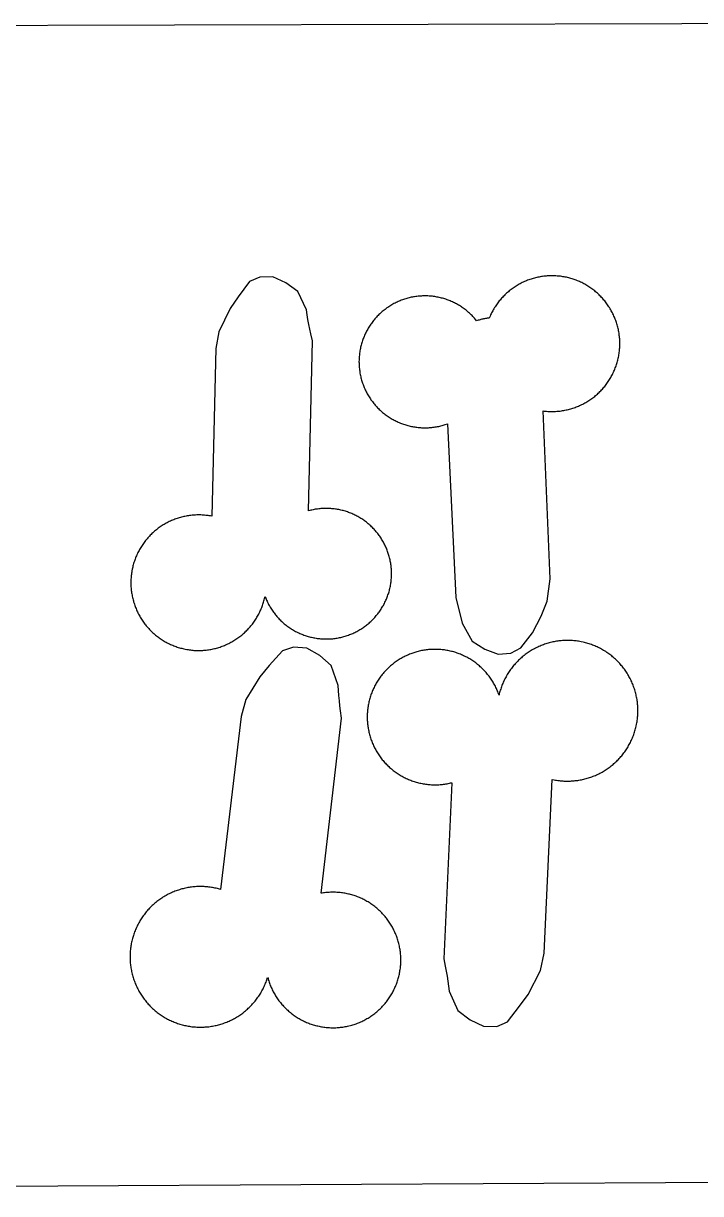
# Model space of a CAD drawing. Extents: x -246 to 246, y -104 to 199.
# Drawn here: x -138.82 to -125.99, y 133.38 to 155.55 of the extents above; entities that cross this region are included whole.
import ezdxf

# ---------------------------------------------------------------- set-up
doc = ezdxf.new("R2010")
doc.units = 0
doc.layers.add('Add_Red', color=1, linetype='Continuous')
doc.layers.add('Outline_Red', color=1, linetype='Continuous')

msp = doc.modelspace()

# ---------------------------------------------------------------- linework, layer by layer
at = {"layer": 'Add_Red'}
for points in [[(-135.469, 143.67), (-135.447, 143.671), (-135.424, 143.672), (-135.402, 143.674), (-135.379, 143.676), (-135.357, 143.678), (-135.335, 143.681), (-135.313, 143.684), (-135.291, 143.687), (-135.268, 143.691), (-135.246, 143.695), (-135.225, 143.7), (-135.203, 143.705), (-135.181, 143.71), (-135.159, 143.716), (-135.138, 143.722), (-135.116, 143.729), (-135.095, 143.736), (-135.074, 143.743), (-135.053, 143.751), (-135.032, 143.759), (-135.011, 143.767), (-134.99, 143.776), (-134.97, 143.785), (-134.949, 143.794), (-134.929, 143.804), (-134.909, 143.814), (-134.89, 143.825), (-134.87, 143.836), (-134.85, 143.847), (-134.831, 143.858), (-134.812, 143.87), (-134.793, 143.882), (-134.775, 143.895), (-134.756, 143.908), (-134.738, 143.921), (-134.72, 143.934), (-134.703, 143.948), (-134.685, 143.962), (-134.668, 143.976), (-134.651, 143.991), (-134.634, 144.006), (-134.618, 144.021), (-134.602, 144.037), (-134.586, 144.053), (-134.57, 144.069), (-134.555, 144.085), (-134.54, 144.102), (-134.525, 144.119), (-134.511, 144.136), (-134.497, 144.153), (-134.483, 144.171), (-134.469, 144.189), (-134.456, 144.207), (-134.443, 144.225), (-134.431, 144.244), (-134.419, 144.263), (-134.407, 144.282), (-134.395, 144.301), (-134.384, 144.32), (-134.373, 144.34), (-134.362, 144.36), (-134.352, 144.38), (-134.342, 144.4), (-134.333, 144.42), (-134.324, 144.44), (-134.315, 144.461), (-134.306, 144.482), (-134.298, 144.503), (-134.291, 144.524), (-134.283, 144.545), (-134.276, 144.566), (-134.27, 144.588), (-134.264, 144.609), (-134.258, 144.631), (-134.252, 144.653), (-134.247, 144.674), (-134.243, 144.696), (-134.229, 144.662), (-134.221, 144.642), (-134.212, 144.622), (-134.203, 144.602), (-134.194, 144.583), (-134.184, 144.563), (-134.174, 144.544), (-134.164, 144.525), (-134.153, 144.507), (-134.143, 144.488), (-134.131, 144.47), (-134.12, 144.451), (-134.108, 144.433), (-134.096, 144.416), (-134.083, 144.398), (-134.07, 144.381), (-134.057, 144.363), (-134.044, 144.347), (-134.03, 144.33), (-134.016, 144.313), (-134.001, 144.297), (-133.987, 144.281), (-133.972, 144.266), (-133.957, 144.25), (-133.942, 144.235), (-133.926, 144.22), (-133.91, 144.206), (-133.894, 144.191), (-133.877, 144.177), (-133.861, 144.164), (-133.844, 144.15), (-133.827, 144.137), (-133.809, 144.124), (-133.792, 144.112), (-133.774, 144.099), (-133.756, 144.088), (-133.738, 144.076), (-133.719, 144.065), (-133.701, 144.054), (-133.682, 144.043), (-133.663, 144.033), (-133.644, 144.023), (-133.624, 144.013), (-133.605, 144.004), (-133.585, 143.995), (-133.566, 143.986), (-133.546, 143.978), (-133.525, 143.97), (-133.505, 143.963), (-133.485, 143.955), (-133.464, 143.949), (-133.444, 143.942), (-133.423, 143.936), (-133.402, 143.93), (-133.381, 143.925), (-133.36, 143.92), (-133.339, 143.915), (-133.318, 143.911), (-133.297, 143.907), (-133.276, 143.903), (-133.254, 143.9), (-133.233, 143.897), (-133.211, 143.895), (-133.19, 143.893), (-133.168, 143.891), (-133.147, 143.89), (-133.125, 143.889), (-133.104, 143.888), (-133.082, 143.888), (-133.045, 143.889), (-133.023, 143.889), (-133.002, 143.891), (-132.98, 143.892), (-132.959, 143.894), (-132.937, 143.897), (-132.916, 143.899), (-132.894, 143.902), (-132.873, 143.906), (-132.852, 143.91), (-132.831, 143.914), (-132.809, 143.918), (-132.788, 143.923), (-132.768, 143.929), (-132.747, 143.934), (-132.726, 143.94), (-132.705, 143.947), (-132.685, 143.954), (-132.659, 143.963), (-132.639, 143.97), (-132.619, 143.978), (-132.599, 143.986), (-132.579, 143.995), (-132.559, 144.004), (-132.54, 144.013), (-132.521, 144.023), (-132.501, 144.033), (-132.482, 144.043), (-132.464, 144.054), (-132.445, 144.065), (-132.427, 144.076), (-132.408, 144.088), (-132.39, 144.099), (-132.373, 144.112), (-132.355, 144.124), (-132.338, 144.137), (-132.321, 144.15), (-132.304, 144.164), (-132.287, 144.177), (-132.271, 144.191), (-132.254, 144.206), (-132.238, 144.22), (-132.223, 144.235), (-132.207, 144.25), (-132.192, 144.266), (-132.177, 144.281), (-132.163, 144.297), (-132.149, 144.313), (-132.135, 144.33), (-132.121, 144.347), (-132.107, 144.363), (-132.094, 144.381), (-132.081, 144.398), (-132.069, 144.416), (-132.057, 144.433), (-132.045, 144.451), (-132.033, 144.47), (-132.022, 144.488), (-132.011, 144.507), (-132, 144.525), (-131.99, 144.544), (-131.98, 144.563), (-131.97, 144.583), (-131.961, 144.602), (-131.952, 144.622), (-131.943, 144.642), (-131.935, 144.662), (-131.927, 144.682), (-131.92, 144.702), (-131.913, 144.722), (-131.906, 144.743), (-131.899, 144.763), (-131.893, 144.784), (-131.887, 144.805), (-131.882, 144.826), (-131.877, 144.847), (-131.872, 144.868), (-131.868, 144.889), (-131.864, 144.91), (-131.86, 144.932), (-131.857, 144.953), (-131.854, 144.974), (-131.852, 144.996), (-131.85, 145.017), (-131.848, 145.039), (-131.847, 145.06), (-131.846, 145.082), (-131.845, 145.103), (-131.845, 145.125), (-131.845, 145.151), (-131.846, 145.172), (-131.847, 145.194), (-131.848, 145.216), (-131.85, 145.237), (-131.852, 145.259), (-131.855, 145.28), (-131.858, 145.301), (-131.861, 145.323), (-131.865, 145.344), (-131.869, 145.365), (-131.873, 145.386), (-131.878, 145.407), (-131.883, 145.428), (-131.888, 145.449), (-131.894, 145.47), (-131.9, 145.491), (-131.913, 145.528), (-131.92, 145.548), (-131.927, 145.568), (-131.935, 145.588), (-131.943, 145.608), (-131.952, 145.628), (-131.961, 145.648), (-131.97, 145.667), (-131.98, 145.687), (-131.99, 145.706), (-132, 145.725), (-132.011, 145.744), (-132.022, 145.762), (-132.033, 145.781), (-132.045, 145.799), (-132.057, 145.817), (-132.069, 145.835), (-132.081, 145.852), (-132.094, 145.869), (-132.107, 145.887), (-132.121, 145.904), (-132.135, 145.92), (-132.149, 145.937), (-132.163, 145.953), (-132.177, 145.969), (-132.192, 145.984), (-132.207, 146), (-132.223, 146.015), (-132.238, 146.03), (-132.254, 146.044), (-132.271, 146.059), (-132.287, 146.073), (-132.304, 146.086), (-132.321, 146.1), (-132.338, 146.113), (-132.355, 146.126), (-132.373, 146.138), (-132.39, 146.151), (-132.408, 146.162), (-132.427, 146.174), (-132.445, 146.185), (-132.464, 146.196), (-132.482, 146.207), (-132.501, 146.217), (-132.521, 146.227), (-132.54, 146.237), (-132.559, 146.246), (-132.579, 146.255), (-132.599, 146.264), (-132.619, 146.272), (-132.639, 146.28), (-132.659, 146.287), (-132.679, 146.295), (-132.7, 146.302), (-132.72, 146.308), (-132.741, 146.314), (-132.762, 146.32), (-132.783, 146.325), (-132.804, 146.33), (-132.825, 146.335), (-132.846, 146.339), (-132.867, 146.343), (-132.889, 146.347), (-132.91, 146.35), (-132.931, 146.353), (-132.953, 146.355), (-132.974, 146.357), (-132.996, 146.359), (-133.017, 146.36), (-133.039, 146.361), (-133.061, 146.362), (-133.082, 146.362), (-133.118, 146.362), (-133.14, 146.361), (-133.161, 146.36), (-133.183, 146.358), (-133.204, 146.356), (-133.226, 146.354), (-133.247, 146.351), (-133.268, 146.348), (-133.29, 146.345), (-133.311, 146.341), (-133.332, 146.337), (-133.353, 146.332), (-133.374, 146.327), (-133.395, 146.322), (-133.416, 146.316), (-133.343, 149.535), (-133.376, 149.67), (-133.396, 149.76), (-133.414, 149.85), (-133.43, 149.941), (-133.445, 150.032), (-133.459, 150.123), (-133.621, 150.473), (-133.849, 150.638), (-134.095, 150.75), (-134.339, 150.747), (-134.534, 150.66), (-134.749, 150.37), (-134.903, 150.15), (-135.115, 149.71), (-135.173, 149.392), (-135.249, 146.214), (-135.278, 146.219), (-135.3, 146.223), (-135.322, 146.226), (-135.344, 146.229), (-135.366, 146.231), (-135.389, 146.234), (-135.411, 146.235), (-135.434, 146.237), (-135.456, 146.238), (-135.478, 146.238), (-135.501, 146.238), (-135.537, 146.238), (-135.559, 146.237), (-135.581, 146.236), (-135.604, 146.234), (-135.626, 146.232), (-135.648, 146.23), (-135.671, 146.227), (-135.693, 146.224), (-135.715, 146.22), (-135.737, 146.217), (-135.759, 146.212), (-135.781, 146.208), (-135.803, 146.202), (-135.824, 146.197), (-135.846, 146.191), (-135.868, 146.185), (-135.889, 146.178), (-135.91, 146.171), (-135.931, 146.164), (-135.953, 146.156), (-135.973, 146.148), (-135.994, 146.14), (-136.015, 146.131), (-136.035, 146.122), (-136.056, 146.112), (-136.076, 146.103), (-136.096, 146.092), (-136.115, 146.082), (-136.135, 146.071), (-136.154, 146.06), (-136.174, 146.048), (-136.193, 146.036), (-136.211, 146.024), (-136.23, 146.011), (-136.248, 145.998), (-136.266, 145.985), (-136.284, 145.972), (-136.302, 145.958), (-136.319, 145.944), (-136.336, 145.929), (-136.353, 145.915), (-136.37, 145.9), (-136.386, 145.884), (-136.402, 145.869), (-136.418, 145.853), (-136.434, 145.837), (-136.449, 145.82), (-136.464, 145.804), (-136.479, 145.787), (-136.493, 145.769), (-136.507, 145.752), (-136.521, 145.734), (-136.534, 145.716), (-136.548, 145.698), (-136.56, 145.68), (-136.573, 145.661), (-136.585, 145.642), (-136.597, 145.623), (-136.608, 145.604), (-136.62, 145.585), (-136.63, 145.565), (-136.641, 145.545), (-136.651, 145.525), (-136.661, 145.505), (-136.67, 145.485), (-136.679, 145.464), (-136.688, 145.444), (-136.696, 145.423), (-136.704, 145.402), (-136.712, 145.381), (-136.719, 145.36), (-136.726, 145.338), (-136.733, 145.317), (-136.739, 145.295), (-136.745, 145.274), (-136.75, 145.252), (-136.755, 145.23), (-136.76, 145.208), (-136.765, 145.177), (-136.769, 145.155), (-136.772, 145.133), (-136.775, 145.111), (-136.778, 145.088), (-136.78, 145.066), (-136.782, 145.044), (-136.783, 145.021), (-136.784, 144.999), (-136.785, 144.977), (-136.785, 144.954), (-136.785, 144.92), (-136.784, 144.898), (-136.783, 144.876), (-136.781, 144.853), (-136.779, 144.831), (-136.777, 144.809), (-136.774, 144.786), (-136.771, 144.764), (-136.767, 144.742), (-136.763, 144.72), (-136.759, 144.698), (-136.755, 144.676), (-136.749, 144.654), (-136.744, 144.632), (-136.738, 144.611), (-136.732, 144.589), (-136.725, 144.568), (-136.719, 144.547), (-136.711, 144.525), (-136.704, 144.504), (-136.696, 144.483), (-136.687, 144.463), (-136.678, 144.442), (-136.669, 144.421), (-136.66, 144.401), (-136.65, 144.381), (-136.64, 144.361), (-136.629, 144.341), (-136.618, 144.322), (-136.607, 144.302), (-136.596, 144.283), (-136.584, 144.264), (-136.572, 144.245), (-136.559, 144.227), (-136.546, 144.208), (-136.533, 144.19), (-136.519, 144.172), (-136.506, 144.155), (-136.492, 144.137), (-136.477, 144.12), (-136.462, 144.103), (-136.447, 144.086), (-136.432, 144.07), (-136.417, 144.054), (-136.401, 144.038), (-136.385, 144.023), (-136.368, 144.007), (-136.352, 143.992), (-136.335, 143.978), (-136.317, 143.963), (-136.3, 143.949), (-136.282, 143.935), (-136.264, 143.922), (-136.246, 143.909), (-136.228, 143.896), (-136.209, 143.883), (-136.191, 143.871), (-136.172, 143.859), (-136.152, 143.848), (-136.133, 143.836), (-136.113, 143.826), (-136.094, 143.815), (-136.074, 143.805), (-136.053, 143.795), (-136.033, 143.786), (-136.013, 143.776), (-135.992, 143.768), (-135.971, 143.759), (-135.95, 143.751), (-135.929, 143.744), (-135.908, 143.736), (-135.887, 143.729), (-135.865, 143.723), (-135.844, 143.717), (-135.822, 143.711), (-135.8, 143.705), (-135.778, 143.7), (-135.757, 143.696), (-135.724, 143.689), (-135.702, 143.686), (-135.679, 143.682), (-135.657, 143.68), (-135.635, 143.677), (-135.613, 143.675), (-135.59, 143.673), (-135.568, 143.672), (-135.546, 143.671), (-135.523, 143.67), (-135.501, 143.67), (-135.469, 143.67)], [(-129.584, 143.622), (-129.395, 143.721), (-129.174, 144.002), (-129.007, 144.318), (-128.899, 144.606), (-128.84, 145.03), (-128.974, 148.21), (-128.951, 148.207), (-128.929, 148.205), (-128.907, 148.203), (-128.884, 148.201), (-128.862, 148.2), (-128.839, 148.199), (-128.805, 148.199), (-128.783, 148.199), (-128.76, 148.199), (-128.738, 148.2), (-128.715, 148.202), (-128.693, 148.204), (-128.671, 148.206), (-128.648, 148.208), (-128.626, 148.211), (-128.604, 148.215), (-128.582, 148.218), (-128.56, 148.222), (-128.538, 148.227), (-128.516, 148.232), (-128.494, 148.237), (-128.472, 148.242), (-128.451, 148.248), (-128.429, 148.255), (-128.408, 148.262), (-128.386, 148.269), (-128.365, 148.276), (-128.344, 148.284), (-128.323, 148.292), (-128.303, 148.301), (-128.282, 148.31), (-128.262, 148.319), (-128.241, 148.329), (-128.221, 148.339), (-128.201, 148.349), (-128.182, 148.36), (-128.162, 148.371), (-128.143, 148.382), (-128.124, 148.394), (-128.105, 148.406), (-128.086, 148.418), (-128.068, 148.431), (-128.049, 148.444), (-128.031, 148.458), (-128.013, 148.471), (-127.996, 148.485), (-127.979, 148.499), (-127.962, 148.514), (-127.945, 148.529), (-127.928, 148.544), (-127.912, 148.56), (-127.896, 148.575), (-127.88, 148.591), (-127.865, 148.608), (-127.85, 148.624), (-127.835, 148.641), (-127.82, 148.658), (-127.806, 148.675), (-127.792, 148.693), (-127.778, 148.711), (-127.765, 148.729), (-127.752, 148.747), (-127.739, 148.765), (-127.727, 148.784), (-127.715, 148.803), (-127.703, 148.822), (-127.692, 148.841), (-127.681, 148.861), (-127.67, 148.881), (-127.659, 148.901), (-127.649, 148.921), (-127.64, 148.941), (-127.63, 148.961), (-127.622, 148.982), (-127.613, 149.003), (-127.605, 149.024), (-127.597, 149.045), (-127.589, 149.066), (-127.582, 149.087), (-127.576, 149.108), (-127.569, 149.13), (-127.563, 149.152), (-127.558, 149.173), (-127.549, 149.208), (-127.545, 149.23), (-127.54, 149.252), (-127.537, 149.274), (-127.533, 149.297), (-127.53, 149.319), (-127.527, 149.341), (-127.525, 149.363), (-127.523, 149.386), (-127.522, 149.408), (-127.52, 149.431), (-127.52, 149.453), (-127.519, 149.484), (-127.52, 149.507), (-127.52, 149.529), (-127.521, 149.552), (-127.522, 149.574), (-127.524, 149.596), (-127.526, 149.619), (-127.529, 149.641), (-127.532, 149.663), (-127.535, 149.685), (-127.539, 149.708), (-127.543, 149.73), (-127.547, 149.752), (-127.552, 149.773), (-127.558, 149.795), (-127.563, 149.817), (-127.569, 149.839), (-127.576, 149.86), (-127.582, 149.882), (-127.589, 149.903), (-127.597, 149.924), (-127.605, 149.945), (-127.613, 149.966), (-127.622, 149.987), (-127.63, 150.007), (-127.64, 150.028), (-127.649, 150.048), (-127.659, 150.068), (-127.67, 150.088), (-127.681, 150.108), (-127.692, 150.127), (-127.703, 150.146), (-127.715, 150.166), (-127.727, 150.184), (-127.739, 150.203), (-127.752, 150.222), (-127.765, 150.24), (-127.778, 150.258), (-127.792, 150.276), (-127.806, 150.293), (-127.82, 150.311), (-127.835, 150.328), (-127.85, 150.345), (-127.865, 150.361), (-127.88, 150.377), (-127.896, 150.393), (-127.912, 150.409), (-127.928, 150.425), (-127.945, 150.44), (-127.962, 150.455), (-127.979, 150.469), (-127.996, 150.483), (-128.013, 150.497), (-128.031, 150.511), (-128.049, 150.524), (-128.068, 150.537), (-128.086, 150.55), (-128.105, 150.562), (-128.124, 150.575), (-128.143, 150.586), (-128.162, 150.598), (-128.182, 150.609), (-128.201, 150.619), (-128.221, 150.63), (-128.241, 150.64), (-128.262, 150.649), (-128.282, 150.659), (-128.303, 150.668), (-128.323, 150.676), (-128.344, 150.684), (-128.365, 150.692), (-128.386, 150.7), (-128.424, 150.712), (-128.445, 150.718), (-128.467, 150.725), (-128.488, 150.73), (-128.51, 150.736), (-128.532, 150.741), (-128.554, 150.745), (-128.576, 150.749), (-128.598, 150.753), (-128.62, 150.757), (-128.643, 150.76), (-128.665, 150.762), (-128.687, 150.764), (-128.709, 150.766), (-128.732, 150.768), (-128.754, 150.769), (-128.777, 150.77), (-128.805, 150.77), (-128.827, 150.77), (-128.85, 150.769), (-128.872, 150.768), (-128.895, 150.767), (-128.917, 150.765), (-128.939, 150.763), (-128.962, 150.76), (-128.984, 150.757), (-129.006, 150.754), (-129.028, 150.75), (-129.05, 150.746), (-129.072, 150.742), (-129.094, 150.737), (-129.116, 150.732), (-129.138, 150.726), (-129.159, 150.72), (-129.181, 150.714), (-129.202, 150.707), (-129.224, 150.7), (-129.245, 150.692), (-129.266, 150.684), (-129.287, 150.676), (-129.307, 150.668), (-129.328, 150.659), (-129.348, 150.649), (-129.369, 150.64), (-129.389, 150.63), (-129.409, 150.619), (-129.428, 150.609), (-129.448, 150.598), (-129.467, 150.586), (-129.486, 150.575), (-129.505, 150.562), (-129.524, 150.55), (-129.542, 150.537), (-129.561, 150.524), (-129.579, 150.511), (-129.596, 150.497), (-129.614, 150.483), (-129.631, 150.469), (-129.648, 150.455), (-129.665, 150.44), (-129.682, 150.425), (-129.698, 150.409), (-129.714, 150.393), (-129.73, 150.377), (-129.745, 150.361), (-129.76, 150.345), (-129.775, 150.328), (-129.79, 150.311), (-129.804, 150.293), (-129.818, 150.276), (-129.832, 150.258), (-129.845, 150.24), (-129.858, 150.222), (-129.871, 150.203), (-129.883, 150.184), (-129.895, 150.166), (-129.907, 150.146), (-129.918, 150.127), (-129.929, 150.108), (-129.94, 150.088), (-129.95, 150.068), (-129.96, 150.048), (-129.97, 150.028), (-129.979, 150.007), (-129.996, 149.968), (-130.013, 149.967), (-130.031, 149.965), (-130.048, 149.962), (-130.065, 149.96), (-130.083, 149.957), (-130.1, 149.953), (-130.117, 149.95), (-130.134, 149.946), (-130.151, 149.942), (-130.168, 149.937), (-130.185, 149.932), (-130.201, 149.927), (-130.234, 149.917), (-130.247, 149.934), (-130.261, 149.95), (-130.276, 149.967), (-130.29, 149.983), (-130.305, 149.999), (-130.32, 150.015), (-130.336, 150.03), (-130.351, 150.045), (-130.367, 150.06), (-130.384, 150.075), (-130.4, 150.089), (-130.417, 150.103), (-130.434, 150.117), (-130.451, 150.13), (-130.468, 150.143), (-130.486, 150.156), (-130.504, 150.169), (-130.522, 150.181), (-130.54, 150.193), (-130.559, 150.204), (-130.577, 150.216), (-130.596, 150.227), (-130.615, 150.237), (-130.634, 150.247), (-130.654, 150.257), (-130.673, 150.267), (-130.693, 150.276), (-130.713, 150.285), (-130.733, 150.294), (-130.753, 150.302), (-130.774, 150.31), (-130.794, 150.317), (-130.815, 150.324), (-130.836, 150.331), (-130.856, 150.337), (-130.877, 150.343), (-130.898, 150.349), (-130.92, 150.354), (-130.941, 150.359), (-130.962, 150.364), (-130.984, 150.368), (-131.005, 150.372), (-131.027, 150.375), (-131.048, 150.378), (-131.07, 150.381), (-131.092, 150.383), (-131.113, 150.385), (-131.135, 150.387), (-131.157, 150.388), (-131.179, 150.389), (-131.212, 150.389), (-131.234, 150.389), (-131.256, 150.388), (-131.277, 150.387), (-131.299, 150.386), (-131.321, 150.384), (-131.343, 150.382), (-131.364, 150.38), (-131.386, 150.377), (-131.408, 150.374), (-131.429, 150.37), (-131.45, 150.366), (-131.472, 150.362), (-131.493, 150.357), (-131.514, 150.352), (-131.535, 150.346), (-131.556, 150.341), (-131.577, 150.334), (-131.598, 150.328), (-131.619, 150.321), (-131.639, 150.314), (-131.66, 150.306), (-131.68, 150.298), (-131.7, 150.29), (-131.72, 150.281), (-131.74, 150.272), (-131.76, 150.263), (-131.779, 150.253), (-131.799, 150.243), (-131.818, 150.232), (-131.837, 150.222), (-131.856, 150.21), (-131.879, 150.196), (-131.898, 150.184), (-131.916, 150.172), (-131.934, 150.16), (-131.951, 150.147), (-131.969, 150.134), (-131.986, 150.12), (-132.003, 150.107), (-132.02, 150.093), (-132.036, 150.079), (-132.053, 150.064), (-132.069, 150.049), (-132.084, 150.034), (-132.1, 150.019), (-132.115, 150.003), (-132.13, 149.987), (-132.145, 149.971), (-132.159, 149.955), (-132.173, 149.938), (-132.187, 149.921), (-132.2, 149.904), (-132.214, 149.887), (-132.226, 149.869), (-132.239, 149.851), (-132.251, 149.833), (-132.263, 149.815), (-132.275, 149.797), (-132.286, 149.778), (-132.297, 149.759), (-132.308, 149.74), (-132.318, 149.721), (-132.328, 149.701), (-132.338, 149.682), (-132.347, 149.662), (-132.356, 149.642), (-132.365, 149.622), (-132.373, 149.602), (-132.381, 149.582), (-132.388, 149.561), (-132.395, 149.541), (-132.402, 149.52), (-132.409, 149.499), (-132.415, 149.478), (-132.421, 149.457), (-132.426, 149.436), (-132.431, 149.415), (-132.435, 149.393), (-132.44, 149.372), (-132.444, 149.351), (-132.447, 149.329), (-132.45, 149.307), (-132.453, 149.286), (-132.455, 149.264), (-132.457, 149.242), (-132.459, 149.221), (-132.46, 149.199), (-132.461, 149.177), (-132.462, 149.139), (-132.461, 149.118), (-132.461, 149.096), (-132.46, 149.074), (-132.459, 149.052), (-132.457, 149.031), (-132.455, 149.009), (-132.452, 148.987), (-132.449, 148.966), (-132.446, 148.944), (-132.443, 148.923), (-132.439, 148.901), (-132.434, 148.88), (-132.43, 148.858), (-132.424, 148.837), (-132.419, 148.816), (-132.413, 148.795), (-132.407, 148.774), (-132.4, 148.753), (-132.394, 148.733), (-132.386, 148.712), (-132.379, 148.692), (-132.371, 148.671), (-132.362, 148.651), (-132.354, 148.631), (-132.345, 148.611), (-132.334, 148.59), (-132.325, 148.571), (-132.314, 148.551), (-132.304, 148.532), (-132.293, 148.513), (-132.282, 148.494), (-132.271, 148.476), (-132.259, 148.457), (-132.247, 148.439), (-132.235, 148.421), (-132.222, 148.404), (-132.209, 148.386), (-132.196, 148.369), (-132.182, 148.352), (-132.168, 148.335), (-132.154, 148.318), (-132.139, 148.302), (-132.125, 148.286), (-132.11, 148.27), (-132.094, 148.255), (-132.079, 148.239), (-132.063, 148.224), (-132.047, 148.21), (-132.03, 148.195), (-132.014, 148.181), (-131.997, 148.167), (-131.98, 148.154), (-131.963, 148.14), (-131.945, 148.128), (-131.927, 148.115), (-131.909, 148.103), (-131.891, 148.091), (-131.873, 148.079), (-131.854, 148.068), (-131.835, 148.056), (-131.816, 148.046), (-131.797, 148.035), (-131.778, 148.025), (-131.758, 148.016), (-131.738, 148.006), (-131.719, 147.997), (-131.699, 147.989), (-131.678, 147.98), (-131.658, 147.972), (-131.638, 147.965), (-131.617, 147.957), (-131.596, 147.951), (-131.576, 147.944), (-131.555, 147.938), (-131.534, 147.932), (-131.513, 147.927), (-131.491, 147.922), (-131.47, 147.917), (-131.449, 147.913), (-131.427, 147.909), (-131.406, 147.905), (-131.384, 147.902), (-131.363, 147.899), (-131.341, 147.897), (-131.319, 147.895), (-131.297, 147.893), (-131.276, 147.892), (-131.254, 147.891), (-131.212, 147.89), (-131.19, 147.89), (-131.168, 147.891), (-131.147, 147.892), (-131.125, 147.893), (-131.103, 147.895), (-131.081, 147.897), (-131.06, 147.899), (-131.038, 147.902), (-131.017, 147.905), (-130.995, 147.909), (-130.974, 147.913), (-130.952, 147.917), (-130.931, 147.922), (-130.91, 147.927), (-130.889, 147.933), (-130.868, 147.938), (-130.847, 147.945), (-130.826, 147.951), (-130.787, 147.965), (-130.787, 147.965), (-130.624, 144.674), (-130.504, 144.186), (-130.319, 143.848), (-130.08, 143.698), (-129.827, 143.603), (-129.584, 143.622)], [(-132.923, 136.522), (-132.9, 136.523), (-132.878, 136.524), (-132.855, 136.526), (-132.833, 136.527), (-132.811, 136.53), (-132.789, 136.532), (-132.766, 136.535), (-132.744, 136.539), (-132.722, 136.543), (-132.7, 136.547), (-132.678, 136.552), (-132.656, 136.557), (-132.62, 136.566), (-132.599, 136.572), (-132.577, 136.578), (-132.556, 136.585), (-132.535, 136.592), (-132.513, 136.599), (-132.493, 136.607), (-132.472, 136.615), (-132.451, 136.624), (-132.43, 136.633), (-132.41, 136.642), (-132.39, 136.652), (-132.37, 136.662), (-132.35, 136.672), (-132.33, 136.683), (-132.311, 136.694), (-132.291, 136.705), (-132.272, 136.717), (-132.253, 136.729), (-132.235, 136.741), (-132.216, 136.754), (-132.198, 136.767), (-132.18, 136.78), (-132.162, 136.794), (-132.145, 136.808), (-132.127, 136.822), (-132.11, 136.837), (-132.094, 136.852), (-132.077, 136.867), (-132.061, 136.882), (-132.045, 136.898), (-132.029, 136.914), (-132.014, 136.93), (-131.999, 136.947), (-131.984, 136.963), (-131.969, 136.98), (-131.955, 136.998), (-131.941, 137.015), (-131.927, 137.033), (-131.914, 137.051), (-131.901, 137.069), (-131.888, 137.088), (-131.876, 137.106), (-131.864, 137.125), (-131.852, 137.144), (-131.841, 137.164), (-131.83, 137.183), (-131.819, 137.203), (-131.809, 137.223), (-131.799, 137.243), (-131.789, 137.263), (-131.78, 137.283), (-131.771, 137.304), (-131.762, 137.325), (-131.754, 137.346), (-131.746, 137.366), (-131.739, 137.388), (-131.732, 137.409), (-131.725, 137.43), (-131.719, 137.452), (-131.713, 137.473), (-131.707, 137.495), (-131.702, 137.517), (-131.697, 137.539), (-131.692, 137.561), (-131.688, 137.583), (-131.685, 137.605), (-131.681, 137.627), (-131.678, 137.649), (-131.676, 137.671), (-131.674, 137.694), (-131.672, 137.716), (-131.671, 137.738), (-131.67, 137.761), (-131.669, 137.783), (-131.669, 137.806), (-131.669, 137.846), (-131.67, 137.868), (-131.672, 137.891), (-131.673, 137.913), (-131.675, 137.935), (-131.678, 137.958), (-131.681, 137.98), (-131.684, 138.002), (-131.688, 138.024), (-131.692, 138.046), (-131.696, 138.068), (-131.702, 138.094), (-131.707, 138.116), (-131.713, 138.138), (-131.719, 138.159), (-131.725, 138.181), (-131.732, 138.202), (-131.739, 138.223), (-131.746, 138.245), (-131.754, 138.266), (-131.762, 138.286), (-131.771, 138.307), (-131.78, 138.328), (-131.789, 138.348), (-131.799, 138.368), (-131.809, 138.388), (-131.819, 138.408), (-131.83, 138.428), (-131.841, 138.447), (-131.852, 138.467), (-131.864, 138.486), (-131.876, 138.505), (-131.888, 138.523), (-131.901, 138.542), (-131.914, 138.56), (-131.927, 138.578), (-131.941, 138.596), (-131.955, 138.613), (-131.969, 138.631), (-131.984, 138.648), (-131.999, 138.664), (-132.014, 138.681), (-132.029, 138.697), (-132.045, 138.713), (-132.061, 138.729), (-132.077, 138.744), (-132.094, 138.759), (-132.11, 138.774), (-132.127, 138.789), (-132.145, 138.803), (-132.162, 138.817), (-132.18, 138.831), (-132.198, 138.844), (-132.216, 138.857), (-132.235, 138.87), (-132.253, 138.882), (-132.272, 138.894), (-132.291, 138.906), (-132.311, 138.917), (-132.33, 138.928), (-132.35, 138.939), (-132.37, 138.949), (-132.39, 138.959), (-132.41, 138.969), (-132.43, 138.978), (-132.451, 138.987), (-132.472, 138.996), (-132.493, 139.004), (-132.513, 139.012), (-132.535, 139.019), (-132.556, 139.026), (-132.577, 139.033), (-132.599, 139.039), (-132.62, 139.045), (-132.642, 139.051), (-132.664, 139.056), (-132.686, 139.061), (-132.708, 139.066), (-132.73, 139.07), (-132.752, 139.073), (-132.774, 139.077), (-132.796, 139.08), (-132.818, 139.082), (-132.841, 139.084), (-132.863, 139.086), (-132.885, 139.087), (-132.908, 139.088), (-132.93, 139.089), (-132.953, 139.089), (-132.981, 139.089), (-133.003, 139.088), (-133.026, 139.087), (-133.048, 139.086), (-133.07, 139.084), (-133.093, 139.082), (-133.115, 139.079), (-133.137, 139.076), (-133.159, 139.072), (-133.181, 139.069), (-132.792, 142.387), (-132.812, 142.529), (-132.824, 142.624), (-132.834, 142.719), (-132.842, 142.815), (-132.849, 142.91), (-132.854, 143.006), (-132.987, 143.383), (-133.207, 143.575), (-133.45, 143.715), (-133.702, 143.736), (-133.912, 143.665), (-134.162, 143.386), (-134.343, 143.174), (-134.605, 142.74), (-134.696, 142.417), (-135.085, 139.141), (-135.123, 139.152), (-135.145, 139.158), (-135.168, 139.164), (-135.191, 139.169), (-135.213, 139.173), (-135.236, 139.177), (-135.259, 139.181), (-135.282, 139.185), (-135.305, 139.188), (-135.328, 139.19), (-135.352, 139.193), (-135.375, 139.194), (-135.398, 139.196), (-135.421, 139.197), (-135.444, 139.198), (-135.468, 139.198), (-135.496, 139.197), (-135.519, 139.197), (-135.542, 139.196), (-135.565, 139.194), (-135.589, 139.192), (-135.612, 139.19), (-135.635, 139.187), (-135.658, 139.184), (-135.681, 139.181), (-135.704, 139.177), (-135.727, 139.172), (-135.749, 139.168), (-135.772, 139.162), (-135.795, 139.157), (-135.817, 139.151), (-135.84, 139.145), (-135.862, 139.138), (-135.884, 139.131), (-135.906, 139.124), (-135.928, 139.116), (-135.95, 139.108), (-135.971, 139.099), (-135.993, 139.09), (-136.014, 139.081), (-136.035, 139.071), (-136.056, 139.061), (-136.077, 139.05), (-136.098, 139.04), (-136.118, 139.028), (-136.138, 139.017), (-136.158, 139.005), (-136.178, 138.993), (-136.198, 138.98), (-136.217, 138.967), (-136.236, 138.954), (-136.255, 138.94), (-136.274, 138.927), (-136.292, 138.912), (-136.31, 138.898), (-136.328, 138.883), (-136.346, 138.868), (-136.363, 138.852), (-136.38, 138.836), (-136.397, 138.82), (-136.413, 138.804), (-136.43, 138.787), (-136.446, 138.77), (-136.461, 138.753), (-136.477, 138.736), (-136.492, 138.718), (-136.506, 138.7), (-136.521, 138.682), (-136.535, 138.663), (-136.549, 138.645), (-136.562, 138.626), (-136.575, 138.606), (-136.588, 138.587), (-136.6, 138.567), (-136.612, 138.547), (-136.624, 138.527), (-136.636, 138.507), (-136.647, 138.487), (-136.657, 138.466), (-136.668, 138.445), (-136.678, 138.424), (-136.687, 138.403), (-136.696, 138.381), (-136.705, 138.36), (-136.714, 138.338), (-136.722, 138.316), (-136.729, 138.294), (-136.737, 138.272), (-136.744, 138.25), (-136.755, 138.21), (-136.761, 138.187), (-136.766, 138.165), (-136.771, 138.142), (-136.776, 138.119), (-136.78, 138.096), (-136.784, 138.074), (-136.787, 138.051), (-136.79, 138.027), (-136.793, 138.004), (-136.795, 137.981), (-136.797, 137.958), (-136.799, 137.935), (-136.8, 137.912), (-136.8, 137.888), (-136.8, 137.865), (-136.8, 137.839), (-136.8, 137.816), (-136.798, 137.793), (-136.797, 137.77), (-136.795, 137.746), (-136.793, 137.723), (-136.79, 137.7), (-136.787, 137.677), (-136.784, 137.654), (-136.78, 137.631), (-136.775, 137.608), (-136.771, 137.585), (-136.766, 137.563), (-136.76, 137.54), (-136.754, 137.518), (-136.748, 137.495), (-136.741, 137.473), (-136.734, 137.451), (-136.727, 137.429), (-136.719, 137.407), (-136.711, 137.385), (-136.702, 137.363), (-136.693, 137.342), (-136.684, 137.321), (-136.674, 137.3), (-136.664, 137.279), (-136.654, 137.258), (-136.643, 137.237), (-136.632, 137.217), (-136.621, 137.197), (-136.609, 137.176), (-136.597, 137.157), (-136.584, 137.137), (-136.571, 137.118), (-136.558, 137.099), (-136.544, 137.08), (-136.53, 137.061), (-136.516, 137.043), (-136.502, 137.024), (-136.487, 137.006), (-136.472, 136.989), (-136.456, 136.971), (-136.441, 136.954), (-136.425, 136.937), (-136.408, 136.921), (-136.392, 136.905), (-136.375, 136.889), (-136.358, 136.873), (-136.34, 136.858), (-136.322, 136.843), (-136.304, 136.828), (-136.286, 136.813), (-136.268, 136.799), (-136.249, 136.785), (-136.23, 136.772), (-136.211, 136.759), (-136.191, 136.746), (-136.172, 136.734), (-136.152, 136.721), (-136.132, 136.71), (-136.112, 136.698), (-136.091, 136.687), (-136.07, 136.677), (-136.05, 136.666), (-136.029, 136.656), (-136.007, 136.647), (-135.986, 136.637), (-135.965, 136.629), (-135.943, 136.62), (-135.921, 136.612), (-135.899, 136.604), (-135.877, 136.597), (-135.855, 136.59), (-135.813, 136.578), (-135.79, 136.572), (-135.768, 136.567), (-135.745, 136.562), (-135.722, 136.557), (-135.699, 136.553), (-135.676, 136.549), (-135.653, 136.545), (-135.63, 136.542), (-135.607, 136.54), (-135.584, 136.538), (-135.561, 136.536), (-135.537, 136.534), (-135.514, 136.533), (-135.491, 136.533), (-135.468, 136.532), (-135.444, 136.533), (-135.421, 136.533), (-135.397, 136.534), (-135.374, 136.536), (-135.351, 136.538), (-135.328, 136.54), (-135.305, 136.542), (-135.282, 136.545), (-135.259, 136.549), (-135.236, 136.553), (-135.213, 136.557), (-135.19, 136.562), (-135.167, 136.567), (-135.145, 136.572), (-135.122, 136.578), (-135.1, 136.584), (-135.078, 136.591), (-135.055, 136.598), (-135.033, 136.605), (-135.011, 136.613), (-134.99, 136.621), (-134.968, 136.63), (-134.947, 136.639), (-134.925, 136.648), (-134.904, 136.658), (-134.883, 136.668), (-134.862, 136.678), (-134.842, 136.689), (-134.821, 136.7), (-134.801, 136.711), (-134.781, 136.723), (-134.761, 136.735), (-134.742, 136.748), (-134.722, 136.761), (-134.703, 136.774), (-134.684, 136.787), (-134.665, 136.801), (-134.647, 136.815), (-134.629, 136.83), (-134.611, 136.845), (-134.593, 136.86), (-134.576, 136.875), (-134.559, 136.891), (-134.542, 136.907), (-134.525, 136.923), (-134.509, 136.94), (-134.493, 136.957), (-134.477, 136.974), (-134.462, 136.991), (-134.447, 137.009), (-134.432, 137.027), (-134.417, 137.045), (-134.403, 137.064), (-134.389, 137.082), (-134.376, 137.101), (-134.363, 137.12), (-134.35, 137.14), (-134.337, 137.159), (-134.325, 137.179), (-134.313, 137.199), (-134.302, 137.219), (-134.291, 137.24), (-134.28, 137.261), (-134.27, 137.281), (-134.26, 137.302), (-134.25, 137.324), (-134.241, 137.345), (-134.232, 137.366), (-134.223, 137.388), (-134.215, 137.41), (-134.208, 137.432), (-134.2, 137.454), (-134.193, 137.476), (-134.186, 137.452), (-134.18, 137.43), (-134.173, 137.409), (-134.166, 137.388), (-134.159, 137.366), (-134.151, 137.346), (-134.143, 137.325), (-134.134, 137.304), (-134.125, 137.283), (-134.116, 137.263), (-134.106, 137.243), (-134.096, 137.223), (-134.086, 137.203), (-134.075, 137.183), (-134.064, 137.164), (-134.053, 137.144), (-134.041, 137.125), (-134.029, 137.106), (-134.017, 137.088), (-134.004, 137.069), (-133.991, 137.051), (-133.978, 137.033), (-133.964, 137.015), (-133.95, 136.998), (-133.936, 136.98), (-133.921, 136.963), (-133.906, 136.947), (-133.891, 136.93), (-133.876, 136.914), (-133.86, 136.898), (-133.844, 136.882), (-133.828, 136.867), (-133.811, 136.852), (-133.795, 136.837), (-133.778, 136.822), (-133.76, 136.808), (-133.743, 136.794), (-133.725, 136.78), (-133.707, 136.767), (-133.689, 136.754), (-133.67, 136.741), (-133.652, 136.729), (-133.633, 136.717), (-133.614, 136.705), (-133.594, 136.694), (-133.575, 136.683), (-133.555, 136.672), (-133.535, 136.662), (-133.515, 136.652), (-133.495, 136.642), (-133.475, 136.633), (-133.454, 136.624), (-133.433, 136.615), (-133.413, 136.607), (-133.392, 136.599), (-133.37, 136.592), (-133.349, 136.585), (-133.328, 136.578), (-133.306, 136.572), (-133.285, 136.566), (-133.263, 136.56), (-133.241, 136.555), (-133.219, 136.55), (-133.197, 136.545), (-133.175, 136.541), (-133.153, 136.538), (-133.131, 136.534), (-133.109, 136.531), (-133.087, 136.529), (-133.064, 136.527), (-133.042, 136.525), (-133.02, 136.524), (-132.997, 136.523), (-132.975, 136.522), (-132.953, 136.522), (-132.923, 136.522)], [(-129.648, 136.632), (-129.419, 136.928), (-129.254, 137.152), (-129.023, 137.604), (-128.955, 137.933), (-128.801, 141.228), (-128.763, 141.22), (-128.741, 141.216), (-128.718, 141.212), (-128.695, 141.209), (-128.672, 141.206), (-128.648, 141.203), (-128.625, 141.201), (-128.602, 141.199), (-128.579, 141.197), (-128.556, 141.196), (-128.532, 141.196), (-128.509, 141.196), (-128.479, 141.196), (-128.456, 141.197), (-128.433, 141.198), (-128.41, 141.199), (-128.387, 141.201), (-128.363, 141.204), (-128.34, 141.206), (-128.317, 141.209), (-128.294, 141.213), (-128.271, 141.217), (-128.248, 141.221), (-128.226, 141.226), (-128.203, 141.231), (-128.18, 141.237), (-128.158, 141.243), (-128.136, 141.249), (-128.113, 141.256), (-128.091, 141.263), (-128.069, 141.27), (-128.047, 141.278), (-128.026, 141.286), (-128.004, 141.295), (-127.982, 141.304), (-127.961, 141.313), (-127.94, 141.323), (-127.919, 141.333), (-127.898, 141.344), (-127.878, 141.355), (-127.857, 141.366), (-127.837, 141.377), (-127.817, 141.389), (-127.797, 141.402), (-127.778, 141.414), (-127.759, 141.427), (-127.739, 141.44), (-127.721, 141.454), (-127.702, 141.468), (-127.684, 141.482), (-127.665, 141.497), (-127.648, 141.512), (-127.63, 141.527), (-127.613, 141.542), (-127.596, 141.558), (-127.579, 141.574), (-127.562, 141.591), (-127.546, 141.607), (-127.53, 141.624), (-127.514, 141.641), (-127.499, 141.659), (-127.484, 141.677), (-127.469, 141.695), (-127.455, 141.713), (-127.441, 141.731), (-127.427, 141.75), (-127.414, 141.769), (-127.401, 141.788), (-127.388, 141.808), (-127.376, 141.828), (-127.364, 141.847), (-127.352, 141.868), (-127.34, 141.888), (-127.329, 141.908), (-127.319, 141.929), (-127.309, 141.95), (-127.299, 141.971), (-127.289, 141.992), (-127.28, 142.013), (-127.271, 142.035), (-127.263, 142.057), (-127.255, 142.079), (-127.247, 142.101), (-127.24, 142.123), (-127.233, 142.145), (-127.226, 142.167), (-127.22, 142.19), (-127.215, 142.212), (-127.209, 142.235), (-127.201, 142.274), (-127.197, 142.297), (-127.193, 142.32), (-127.189, 142.343), (-127.186, 142.366), (-127.184, 142.389), (-127.182, 142.412), (-127.18, 142.435), (-127.178, 142.458), (-127.177, 142.482), (-127.177, 142.505), (-127.177, 142.528), (-127.177, 142.556), (-127.177, 142.579), (-127.179, 142.602), (-127.18, 142.626), (-127.182, 142.649), (-127.184, 142.672), (-127.187, 142.695), (-127.19, 142.718), (-127.194, 142.741), (-127.198, 142.764), (-127.202, 142.787), (-127.207, 142.81), (-127.212, 142.832), (-127.217, 142.855), (-127.223, 142.877), (-127.229, 142.9), (-127.236, 142.922), (-127.243, 142.944), (-127.251, 142.966), (-127.258, 142.988), (-127.267, 143.01), (-127.275, 143.032), (-127.284, 143.053), (-127.294, 143.074), (-127.303, 143.095), (-127.313, 143.116), (-127.324, 143.137), (-127.335, 143.158), (-127.346, 143.178), (-127.357, 143.198), (-127.369, 143.218), (-127.381, 143.238), (-127.394, 143.258), (-127.407, 143.277), (-127.42, 143.296), (-127.434, 143.315), (-127.448, 143.334), (-127.462, 143.352), (-127.476, 143.37), (-127.491, 143.388), (-127.506, 143.406), (-127.522, 143.423), (-127.538, 143.44), (-127.554, 143.457), (-127.57, 143.474), (-127.587, 143.49), (-127.604, 143.506), (-127.621, 143.521), (-127.638, 143.537), (-127.656, 143.552), (-127.674, 143.567), (-127.692, 143.581), (-127.711, 143.595), (-127.729, 143.609), (-127.748, 143.622), (-127.768, 143.635), (-127.787, 143.648), (-127.807, 143.661), (-127.827, 143.673), (-127.847, 143.684), (-127.867, 143.696), (-127.887, 143.707), (-127.908, 143.718), (-127.929, 143.728), (-127.95, 143.738), (-127.971, 143.747), (-127.993, 143.757), (-128.014, 143.765), (-128.036, 143.774), (-128.058, 143.782), (-128.079, 143.79), (-128.102, 143.797), (-128.124, 143.804), (-128.146, 143.81), (-128.169, 143.817), (-128.191, 143.822), (-128.214, 143.828), (-128.255, 143.836), (-128.278, 143.841), (-128.301, 143.844), (-128.324, 143.848), (-128.347, 143.851), (-128.37, 143.854), (-128.393, 143.856), (-128.416, 143.858), (-128.439, 143.859), (-128.463, 143.86), (-128.486, 143.861), (-128.509, 143.861), (-128.535, 143.861), (-128.558, 143.86), (-128.581, 143.859), (-128.604, 143.857), (-128.628, 143.856), (-128.651, 143.853), (-128.674, 143.851), (-128.697, 143.848), (-128.72, 143.844), (-128.743, 143.84), (-128.766, 143.836), (-128.789, 143.831), (-128.811, 143.826), (-128.834, 143.821), (-128.856, 143.815), (-128.879, 143.809), (-128.901, 143.802), (-128.923, 143.795), (-128.945, 143.787), (-128.967, 143.78), (-128.989, 143.771), (-129.011, 143.763), (-129.032, 143.754), (-129.053, 143.745), (-129.074, 143.735), (-129.095, 143.725), (-129.116, 143.715), (-129.137, 143.704), (-129.157, 143.693), (-129.178, 143.681), (-129.198, 143.669), (-129.217, 143.657), (-129.237, 143.645), (-129.256, 143.632), (-129.275, 143.618), (-129.294, 143.605), (-129.313, 143.591), (-129.331, 143.577), (-129.35, 143.562), (-129.368, 143.548), (-129.385, 143.532), (-129.403, 143.517), (-129.42, 143.501), (-129.437, 143.485), (-129.453, 143.469), (-129.469, 143.452), (-129.485, 143.435), (-129.501, 143.418), (-129.516, 143.401), (-129.532, 143.383), (-129.546, 143.365), (-129.561, 143.347), (-129.575, 143.328), (-129.589, 143.31), (-129.602, 143.291), (-129.615, 143.271), (-129.628, 143.252), (-129.641, 143.232), (-129.653, 143.213), (-129.664, 143.192), (-129.676, 143.172), (-129.687, 143.152), (-129.698, 143.131), (-129.708, 143.11), (-129.718, 143.089), (-129.728, 143.068), (-129.737, 143.047), (-129.746, 143.025), (-129.754, 143.004), (-129.762, 142.982), (-129.77, 142.96), (-129.777, 142.938), (-129.784, 142.916), (-129.791, 142.893), (-129.797, 142.871), (-129.803, 142.848), (-129.808, 142.826), (-129.816, 142.848), (-129.824, 142.869), (-129.832, 142.89), (-129.841, 142.91), (-129.85, 142.931), (-129.859, 142.951), (-129.869, 142.971), (-129.878, 142.992), (-129.889, 143.011), (-129.9, 143.031), (-129.911, 143.051), (-129.922, 143.07), (-129.934, 143.089), (-129.946, 143.108), (-129.958, 143.127), (-129.971, 143.145), (-129.984, 143.163), (-129.997, 143.181), (-130.011, 143.199), (-130.025, 143.217), (-130.039, 143.234), (-130.053, 143.251), (-130.068, 143.268), (-130.083, 143.284), (-130.099, 143.3), (-130.115, 143.316), (-130.131, 143.332), (-130.147, 143.348), (-130.163, 143.363), (-130.18, 143.378), (-130.197, 143.392), (-130.214, 143.406), (-130.232, 143.42), (-130.25, 143.434), (-130.268, 143.447), (-130.286, 143.46), (-130.304, 143.473), (-130.323, 143.485), (-130.342, 143.497), (-130.361, 143.509), (-130.38, 143.52), (-130.4, 143.531), (-130.42, 143.542), (-130.439, 143.552), (-130.46, 143.562), (-130.48, 143.572), (-130.5, 143.581), (-130.521, 143.59), (-130.541, 143.599), (-130.562, 143.607), (-130.583, 143.615), (-130.604, 143.622), (-130.626, 143.63), (-130.647, 143.636), (-130.668, 143.643), (-130.69, 143.649), (-130.712, 143.654), (-130.733, 143.659), (-130.755, 143.664), (-130.777, 143.669), (-130.799, 143.673), (-130.821, 143.677), (-130.844, 143.68), (-130.866, 143.683), (-130.888, 143.685), (-130.91, 143.687), (-130.933, 143.689), (-130.955, 143.691), (-130.977, 143.692), (-131, 143.692), (-131.022, 143.692), (-131.054, 143.692), (-131.076, 143.691), (-131.099, 143.69), (-131.121, 143.689), (-131.143, 143.687), (-131.166, 143.684), (-131.188, 143.682), (-131.21, 143.679), (-131.232, 143.675), (-131.254, 143.671), (-131.276, 143.667), (-131.298, 143.662), (-131.32, 143.657), (-131.342, 143.652), (-131.363, 143.646), (-131.385, 143.64), (-131.406, 143.634), (-131.44, 143.622), (-131.461, 143.615), (-131.482, 143.607), (-131.503, 143.599), (-131.524, 143.59), (-131.544, 143.581), (-131.565, 143.572), (-131.585, 143.562), (-131.605, 143.552), (-131.625, 143.542), (-131.645, 143.531), (-131.664, 143.52), (-131.683, 143.509), (-131.702, 143.497), (-131.721, 143.485), (-131.74, 143.473), (-131.759, 143.46), (-131.777, 143.447), (-131.795, 143.434), (-131.813, 143.42), (-131.83, 143.406), (-131.847, 143.392), (-131.864, 143.378), (-131.881, 143.363), (-131.898, 143.348), (-131.914, 143.332), (-131.93, 143.316), (-131.946, 143.3), (-131.961, 143.284), (-131.976, 143.268), (-131.991, 143.251), (-132.006, 143.234), (-132.02, 143.217), (-132.034, 143.199), (-132.047, 143.181), (-132.061, 143.163), (-132.074, 143.145), (-132.086, 143.127), (-132.099, 143.108), (-132.111, 143.089), (-132.123, 143.07), (-132.134, 143.051), (-132.145, 143.031), (-132.156, 143.011), (-132.166, 142.992), (-132.176, 142.971), (-132.186, 142.951), (-132.195, 142.931), (-132.204, 142.91), (-132.212, 142.89), (-132.221, 142.869), (-132.229, 142.848), (-132.236, 142.827), (-132.243, 142.805), (-132.25, 142.784), (-132.256, 142.763), (-132.262, 142.741), (-132.268, 142.719), (-132.273, 142.697), (-132.278, 142.676), (-132.282, 142.654), (-132.286, 142.632), (-132.29, 142.61), (-132.293, 142.587), (-132.296, 142.565), (-132.299, 142.543), (-132.301, 142.521), (-132.303, 142.498), (-132.304, 142.476), (-132.305, 142.454), (-132.306, 142.431), (-132.306, 142.409), (-132.305, 142.367), (-132.304, 142.344), (-132.303, 142.322), (-132.301, 142.3), (-132.299, 142.277), (-132.297, 142.255), (-132.294, 142.233), (-132.291, 142.211), (-132.287, 142.189), (-132.283, 142.166), (-132.278, 142.145), (-132.274, 142.123), (-132.268, 142.101), (-132.263, 142.079), (-132.257, 142.058), (-132.25, 142.033), (-132.243, 142.012), (-132.236, 141.991), (-132.229, 141.97), (-132.221, 141.949), (-132.212, 141.928), (-132.204, 141.907), (-132.195, 141.887), (-132.186, 141.866), (-132.176, 141.846), (-132.166, 141.826), (-132.156, 141.806), (-132.145, 141.786), (-132.134, 141.767), (-132.123, 141.748), (-132.111, 141.729), (-132.099, 141.71), (-132.086, 141.691), (-132.074, 141.672), (-132.061, 141.654), (-132.047, 141.636), (-132.034, 141.618), (-132.02, 141.601), (-132.006, 141.584), (-131.991, 141.567), (-131.976, 141.55), (-131.961, 141.533), (-131.946, 141.517), (-131.93, 141.501), (-131.914, 141.485), (-131.898, 141.47), (-131.881, 141.455), (-131.864, 141.44), (-131.847, 141.425), (-131.83, 141.411), (-131.813, 141.397), (-131.795, 141.384), (-131.777, 141.37), (-131.759, 141.357), (-131.74, 141.345), (-131.721, 141.332), (-131.702, 141.32), (-131.683, 141.308), (-131.664, 141.297), (-131.645, 141.286), (-131.625, 141.275), (-131.605, 141.265), (-131.585, 141.255), (-131.565, 141.245), (-131.544, 141.236), (-131.524, 141.227), (-131.503, 141.219), (-131.482, 141.21), (-131.461, 141.203), (-131.44, 141.195), (-131.419, 141.188), (-131.398, 141.181), (-131.376, 141.175), (-131.354, 141.169), (-131.333, 141.163), (-131.311, 141.158), (-131.289, 141.153), (-131.267, 141.149), (-131.245, 141.145), (-131.223, 141.141), (-131.201, 141.138), (-131.179, 141.135), (-131.156, 141.132), (-131.134, 141.13), (-131.112, 141.128), (-131.089, 141.127), (-131.067, 141.126), (-131.045, 141.125), (-131.022, 141.125), (-130.992, 141.125), (-130.97, 141.126), (-130.947, 141.127), (-130.925, 141.129), (-130.903, 141.131), (-130.881, 141.133), (-130.858, 141.136), (-130.836, 141.139), (-130.814, 141.142), (-130.792, 141.146), (-130.77, 141.15), (-130.748, 141.155), (-130.726, 141.16), (-130.704, 141.165), (-130.857, 137.827), (-130.826, 137.687), (-130.808, 137.593), (-130.791, 137.499), (-130.776, 137.404), (-130.763, 137.309), (-130.751, 137.214), (-130.591, 136.848), (-130.358, 136.672), (-130.105, 136.549), (-129.853, 136.547), (-129.648, 136.632)]]:
    msp.add_lwpolyline(points, dxfattribs=at)
at = {"layer": 'Outline_Red'}
for points in [[(-121.536, 155.552), (-126.344, 155.541), (-131.152, 155.53), (-135.96, 155.519), (-140.768, 155.508), (-145.576, 155.497), (-150.384, 155.486), (-155.192, 155.475), (-160, 155.464), (-164.808, 155.453)], [(-165.813, 133.379), (-161.206, 133.404), (-156.599, 133.429), (-151.992, 133.454), (-147.385, 133.479), (-142.778, 133.504), (-138.171, 133.529), (-133.564, 133.554), (-128.957, 133.579), (-124.35, 133.604)]]:
    msp.add_lwpolyline(points, dxfattribs=at)

doc.saveas('drawing.dxf')
